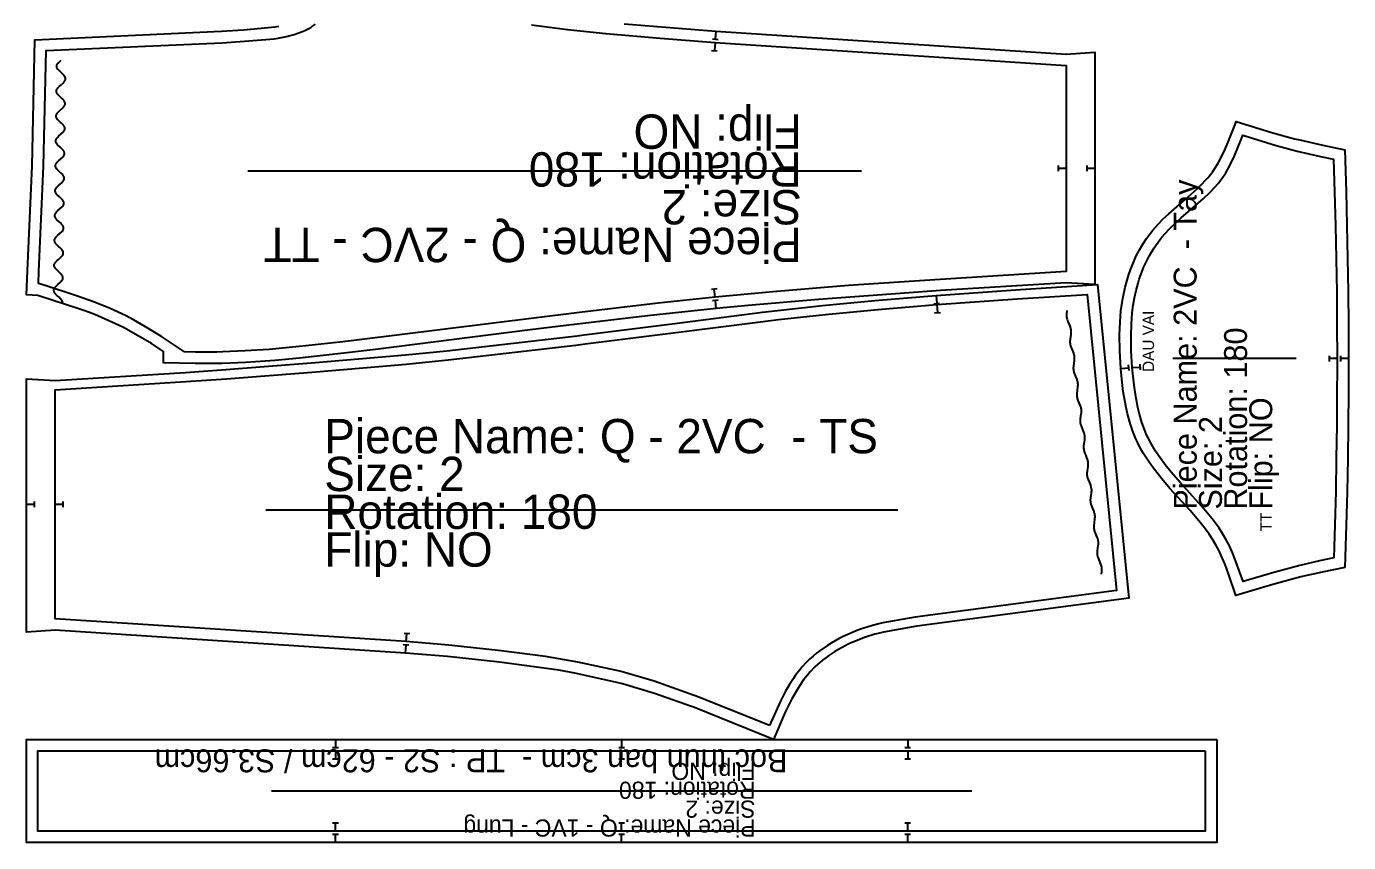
# Model space of a CAD drawing. Extents: x 0 to 121, y 0 to 158.
# Drawn here: x 0 to 115.5, y 0 to 71.3 of the extents above; entities that cross this region are included whole.
import ezdxf

# ---------------------------------------------------------------- set-up
doc = ezdxf.new("R2010")
doc.units = 0

msp = doc.modelspace()

# ---------------------------------------------------------------- linework, layer by layer
for p, q in [((72.98, 58.66), (19.35, 58.66)), ((110.94, 42.29), (100.17, 42.29)), ((20.92, 29.06), (76.15, 29.06)), ((82.61, 4.51), (21.41, 4.51))]:
    msp.add_line(p, q)
at = {"layer": '1'}
msp.add_lwpolyline([(52.22, 71.54), (60.24, 70.89), (90.85, 68.89), (93.35, 69.06), (93.35, 58.9), (93.35, 48.75), (90.85, 48.9), (79.88, 48.22), (75.57, 47.92), (69.21, 47.45), (63.06, 46.92), (60.27, 46.65), (54.26, 46.02), (47.39, 45.2), (44.02, 44.79), (30.49, 43.09), (27.75, 42.77), (23.85, 42.33), (21.72, 42.13), (19.18, 41.95), (17.1, 41.87), (16.65, 41.86), (14.76, 41.85), (11.97, 41.9), (11.99, 42.9), (10.92, 43.59), (8.55, 44.96), (8.43, 45.03), (6.23, 46.02), (5.59, 46.28), (4.76, 46.58), (1, 47.81), (0, 47.86), (0.1, 49.94), (0.49, 59.13), (0.75, 70.14), (17.06, 70.88), (18.98, 70.99), (21.73, 71.25), (22.06, 71.31)], dxfattribs=at)
for points in [[(115.21, 24.04), (113.22, 23.64), (111.36, 23.21), (108.92, 22.55), (105.68, 21.59), (105.04, 23.47), (104.73, 24.3), (104.27, 25.36), (104.18, 25.55), (103.96, 25.97), (103.68, 26.45), (103.34, 26.96), (102.93, 27.51), (102.31, 28.29), (101.68, 29.01), (99.92, 30.95), (99.2, 31.79), (98.45, 32.75), (98.04, 33.31), (97.58, 34.03), (97.38, 34.38), (97.07, 34.98), (96.94, 35.28), (96.65, 36.01), (96.52, 36.39), (96.47, 36.54), (96.21, 37.46), (96.06, 38.13), (96.05, 38.17), (95.84, 39.42), (95.71, 40.5), (95.63, 41.42), (95.54, 42.97), (95.52, 44.36), (95.56, 45.47), (95.64, 46.46), (95.74, 47.18), (95.79, 47.52), (96, 48.51), (96.11, 48.93), (96.29, 49.54), (96.5, 50.13), (96.73, 50.69), (96.98, 51.25), (97.27, 51.79), (97.56, 52.29), (97.87, 52.77), (98.21, 53.24), (98.43, 53.5), (98.88, 54.02), (99.33, 54.48), (99.81, 54.94), (101.24, 56.18), (102.29, 57.11), (102.57, 57.38), (103.15, 57.98), (103.26, 58.11), (103.66, 58.62), (103.67, 58.64), (104.07, 59.26), (104.16, 59.42), (104.59, 60.27), (104.91, 60.99), (105.61, 62.73), (105.71, 63), (108.92, 62.01), (110.81, 61.49), (111.27, 61.38), (113.27, 60.92), (115.19, 60.52), (115.31, 56.84), (115.38, 53.93), (115.44, 51.02), (115.49, 48.11), (115.51, 45.2), (115.52, 42.29), (115.52, 39.38), (115.49, 36.47), (115.45, 33.56), (115.4, 30.65), (115.32, 27.74)], [(65.27, 9.02), (58.22, 11.86), (58.11, 11.9), (54.87, 13.04), (52.09, 13.87), (51.6, 14), (47.92, 14.81), (46.52, 15.06), (41.34, 15.77), (36.8, 16.26), (33.12, 16.56), (2.51, 18.56), (0.01, 18.39), (0.01, 29.56), (0.01, 40.51), (2.51, 40.36), (13.89, 41.08), (17.44, 41.33), (25.26, 41.94), (33.12, 42.61), (36.75, 42.97), (48.11, 44.28), (48.73, 44.36), (56.65, 45.35), (64.31, 46.34), (65.63, 46.49), (69.57, 46.93), (74.13, 47.36), (79.49, 47.8), (86.41, 48.29), (93.59, 48.75), (96.33, 21.35), (77.79, 18.91), (74.9, 18.39), (74.43, 18.28), (74.14, 18.2), (73.24, 17.92), (72.89, 17.79), (72.51, 17.64), (71.87, 17.36), (71.55, 17.2), (70.96, 16.88), (70.65, 16.7), (70.11, 16.34), (69.85, 16.15), (69.56, 15.93), (69.12, 15.56), (68.9, 15.35), (68.49, 14.93), (68.36, 14.79), (68.1, 14.47), (67.91, 14.22), (67.57, 13.73), (67.34, 13.36), (66.88, 12.55), (66.31, 11.4)], [(104.01, 9.01), (104.01, 4.51), (104.01, 0.01), (77.01, 0.01), (52.01, 0.01), (27.01, 0.01), (0.01, 0.01), (0.01, 4.51), (0.01, 9.01), (27.01, 9.01), (52.01, 9.01), (77.01, 9.01)]]:
    msp.add_lwpolyline(points, close=True, dxfattribs=at)
at = {"layer": '14'}
msp.add_lwpolyline([(44.12, 71.43), (47.27, 71.04), (50.64, 70.68), (55.37, 70.27), (60.17, 69.89), (90.85, 67.89), (90.85, 58.9), (90.85, 49.9), (78.46, 49.12), (71.84, 48.66), (65.23, 48.12), (60.17, 47.65), (55.19, 47.12), (48.32, 46.32), (28.85, 43.9), (27.64, 43.76), (24.43, 43.4), (21.22, 43.09), (19.12, 42.95), (17.17, 42.87), (16.63, 42.86), (14.77, 42.85), (13.82, 42.87), (11.79, 44.22), (10.42, 45.07), (9.36, 45.67), (8.65, 46.04), (7.32, 46.66), (5.95, 47.21), (4.28, 47.81), (1.73, 48.63), (1.05, 48.84), (1.1, 49.9), (1.49, 59.1), (1.73, 69.19), (17.11, 69.88), (19.07, 70), (21.66, 70.23), (22.01, 70.28), (22.72, 70.42), (23.06, 70.5), (23.39, 70.59), (23.72, 70.7), (24.04, 70.82), (24.34, 70.95), (24.57, 71.06), (24.85, 71.22), (24.92, 71.26), (25.25, 71.49)], dxfattribs=at)
for points in [[(114.23, 24.87), (112.99, 24.62), (111.26, 24.22), (109.01, 23.6), (106.31, 22.8), (105.69, 24.57), (105.41, 25.26), (105.11, 25.94), (104.84, 26.45), (104.55, 26.94), (104.21, 27.46), (103.72, 28.13), (103.06, 28.95), (102.44, 29.66), (100.84, 31.42), (100.21, 32.15), (99.6, 32.88), (98.91, 33.82), (98.65, 34.21), (98.3, 34.8), (97.98, 35.42), (97.88, 35.62), (97.6, 36.32), (97.47, 36.69), (97.25, 37.43), (97.11, 38), (96.93, 38.97), (96.78, 39.97), (96.63, 41.5), (96.54, 42.95), (96.52, 44.29), (96.55, 45.29), (96.63, 46.28), (96.71, 46.94), (96.82, 47.59), (96.96, 48.23), (97.13, 48.87), (97.24, 49.22), (97.55, 50.06), (97.62, 50.24), (98.05, 51.12), (98.14, 51.3), (98.55, 51.97), (98.66, 52.14), (99.13, 52.78), (99.21, 52.88), (99.82, 53.56), (99.97, 53.71), (100.9, 54.57), (102.82, 56.24), (103.42, 56.81), (103.85, 57.26), (104.12, 57.57), (104.37, 57.9), (104.48, 58.04), (104.8, 58.52), (104.98, 58.83), (105.33, 59.49), (105.57, 60), (106.15, 61.42), (106.29, 61.79), (109.2, 60.9), (111.03, 60.41), (113.07, 59.95), (114.21, 59.71), (114.31, 56.81), (114.38, 53.91), (114.44, 51), (114.49, 48.1), (114.51, 45.2), (114.52, 42.29), (114.51, 38.4), (114.49, 36.48), (114.45, 33.58), (114.4, 30.67), (114.32, 27.77)], [(64.94, 10.23), (58.76, 12.72), (54.85, 14.1), (52.47, 14.81), (51.84, 14.97), (48.19, 15.78), (45.37, 16.25), (41.47, 16.77), (36.9, 17.26), (33.19, 17.56), (2.51, 19.56), (2.51, 29.56), (2.51, 39.55), (13.92, 40.28), (17.49, 40.53), (25.31, 41.14), (33.19, 41.81), (36.84, 42.18), (48, 43.46), (48.83, 43.56), (56.75, 44.56), (63.91, 45.48), (65.72, 45.7), (69.83, 46.15), (74.39, 46.58), (79.55, 47), (86.56, 47.5), (92.68, 47.89), (95.26, 22.02), (77.66, 19.7), (74.83, 19.2), (74.36, 19.09), (73.93, 18.97), (72.79, 18.61), (72.43, 18.47), (71.36, 18), (71.01, 17.82), (70.33, 17.44), (69.99, 17.23), (69.35, 16.78), (69.03, 16.54), (68.73, 16.28), (68.43, 16.02), (68.14, 15.74), (67.76, 15.33), (67.6, 15.13), (67.2, 14.62), (67.02, 14.35), (66.67, 13.81), (66.34, 13.24), (65.89, 12.35), (65.06, 10.51)], [(103.01, 8.01), (103.01, 4.51), (103.01, 1.01), (77.01, 1.01), (52.01, 1.01), (27.01, 1.01), (1.01, 1.01), (1.01, 4.51), (1.01, 8.01), (27.01, 8.01), (52.01, 8.01), (77.01, 8.01)]]:
    msp.add_lwpolyline(points, close=True, dxfattribs=at)
at = {"layer": '4'}
for p, q in [((60.24, 70.89), (60.19, 70.19)), ((59.94, 70.21), (60.44, 70.17)), ((60.17, 69.89), (60.12, 69.2)), ((59.87, 69.21), (60.37, 69.18)), ((90.15, 59.15), (90.15, 58.65)), ((92.65, 59.15), (92.65, 58.65)), ((90.85, 58.9), (90.15, 58.9)), ((93.35, 58.9), (92.65, 58.9)), ((60.35, 48.37), (59.85, 48.32)), ((60.45, 47.38), (59.95, 47.33)), ((60.17, 47.65), (60.1, 48.35)), ((79.49, 47.8), (79.54, 47.1)), ((60.27, 46.65), (60.2, 47.35)), ((79.29, 47.08), (79.79, 47.12)), ((79.36, 46.29), (79.86, 46.32)), ((79.55, 47), (79.61, 46.3)), ((96.35, 41.23), (96.31, 41.73)), ((97.35, 41.3), (97.31, 41.8)), ((113.82, 42.54), (113.83, 42.04)), ((114.52, 42.29), (113.82, 42.29)), ((114.82, 42.54), (114.83, 42.04)), ((115.52, 42.29), (114.82, 42.29)), ((95.63, 41.42), (96.33, 41.48)), ((96.63, 41.5), (97.33, 41.55)), ((0.01, 29.56), (0.71, 29.56)), ((0.71, 29.31), (0.71, 29.81)), ((2.51, 29.56), (3.21, 29.56)), ((3.21, 29.31), (3.21, 29.81)), ((33.49, 18.24), (33, 18.27)), ((33.19, 17.56), (33.25, 18.25)), ((33.42, 17.24), (32.92, 17.28)), ((33.12, 16.56), (33.17, 17.26)), ((26.76, 8.31), (27.26, 8.31)), ((27.01, 9.01), (27.01, 8.31)), ((51.76, 8.31), (52.26, 8.31)), ((52.01, 9.01), (52.01, 8.31)), ((76.76, 8.31), (77.26, 8.31)), ((77.01, 9.01), (77.01, 8.31)), ((26.76, 7.31), (27.26, 7.31)), ((27.01, 8.01), (27.01, 7.31)), ((51.76, 7.31), (52.26, 7.31)), ((52.01, 8.01), (52.01, 7.31)), ((76.76, 7.31), (77.26, 7.31)), ((77.01, 8.01), (77.01, 7.31)), ((27.26, 1.71), (26.76, 1.71)), ((27.01, 1.01), (27.01, 1.71)), ((52.26, 1.71), (51.76, 1.71)), ((52.26, 1.71), (51.76, 1.71)), ((52.01, 1.01), (52.01, 1.71)), ((52.01, 1.01), (52.01, 1.71)), ((77.26, 1.71), (76.76, 1.71)), ((77.01, 1.01), (77.01, 1.71)), ((27.26, 0.71), (26.76, 0.71)), ((27.01, 0.01), (27.01, 0.71)), ((52.26, 0.71), (51.76, 0.71)), ((52.26, 0.71), (51.76, 0.71)), ((52.01, 0.01), (52.01, 0.71)), ((52.01, 0.01), (52.01, 0.71)), ((77.26, 0.71), (76.76, 0.71)), ((77.01, 0.01), (77.01, 0.71))]:
    msp.add_line(p, q, dxfattribs=at)
at = {"layer": '8'}
for points in [[(3.17, 47.19), (3.13, 47.32), (3.12, 47.33), (3.11, 47.35), (3.1, 47.36), (3.08, 47.39), (3.07, 47.41), (3.06, 47.43), (3.03, 47.46), (3, 47.5), (2.93, 47.57), (2.86, 47.64), (2.7, 47.78), (2.58, 47.89), (2.56, 47.91), (2.52, 47.97), (2.51, 47.98), (2.47, 48.03), (2.46, 48.05), (2.44, 48.08), (2.43, 48.1), (2.43, 48.12), (2.42, 48.14), (2.41, 48.16), (2.41, 48.17), (2.4, 48.19), (2.4, 48.2), (2.4, 48.22), (2.4, 48.23), (2.4, 48.25), (2.4, 48.27), (2.4, 48.28), (2.4, 48.31), (2.41, 48.33), (2.42, 48.35), (2.43, 48.37), (2.44, 48.4), (2.45, 48.42), (2.46, 48.45), (2.48, 48.47), (2.5, 48.5), (2.52, 48.52), (2.54, 48.56), (2.57, 48.59), (2.6, 48.62), (2.66, 48.68), (2.76, 48.76), (2.99, 48.97), (3.02, 48.99), (3.06, 49.04), (3.08, 49.06), (3.11, 49.1), (3.12, 49.12), (3.14, 49.16), (3.15, 49.17), (3.16, 49.19), (3.17, 49.21), (3.18, 49.23), (3.18, 49.25), (3.19, 49.26), (3.19, 49.28), (3.19, 49.3), (3.19, 49.31), (3.19, 49.33), (3.19, 49.35), (3.19, 49.37), (3.19, 49.4), (3.18, 49.42), (3.17, 49.44), (3.16, 49.47), (3.15, 49.49), (3.14, 49.52), (3.12, 49.54), (3.11, 49.57), (3.08, 49.6), (3.07, 49.62), (3.01, 49.69), (2.99, 49.72), (2.89, 49.8), (2.81, 49.88), (2.57, 50.12), (2.54, 50.14), (2.54, 50.15), (2.5, 50.21), (2.49, 50.23), (2.47, 50.26), (2.46, 50.28), (2.45, 50.3), (2.45, 50.32), (2.44, 50.33), (2.44, 50.35), (2.43, 50.37), (2.43, 50.39), (2.43, 50.4), (2.43, 50.42), (2.43, 50.44), (2.43, 50.46), (2.43, 50.48), (2.44, 50.5), (2.44, 50.53), (2.45, 50.55), (2.46, 50.57), (2.48, 50.6), (2.49, 50.62), (2.51, 50.65), (2.53, 50.67), (2.54, 50.7), (2.57, 50.73), (2.6, 50.77), (2.63, 50.8), (2.69, 50.85), (2.79, 50.94), (3.07, 51.19), (3.09, 51.22), (3.1, 51.23), (3.14, 51.28), (3.15, 51.3), (3.17, 51.33), (3.18, 51.35), (3.19, 51.37), (3.2, 51.39), (3.2, 51.4), (3.21, 51.42), (3.21, 51.44), (3.22, 51.46), (3.22, 51.47), (3.22, 51.49), (3.22, 51.5), (3.22, 51.53), (3.22, 51.55), (3.21, 51.57), (3.21, 51.6), (3.2, 51.62), (3.19, 51.64), (3.18, 51.67), (3.17, 51.69), (3.15, 51.72), (3.13, 51.74), (3.12, 51.77), (3.1, 51.8), (3.07, 51.83), (3.04, 51.86), (2.98, 51.92), (2.92, 51.98), (2.84, 52.05), (2.61, 52.27), (2.59, 52.29), (2.56, 52.33), (2.54, 52.37), (2.53, 52.38), (2.51, 52.42), (2.5, 52.44), (2.49, 52.46), (2.48, 52.47), (2.47, 52.49), (2.47, 52.51), (2.46, 52.53), (2.46, 52.54), (2.46, 52.56), (2.45, 52.58), (2.45, 52.6), (2.45, 52.61), (2.46, 52.63), (2.46, 52.66), (2.46, 52.68), (2.47, 52.7), (2.48, 52.72), (2.49, 52.75), (2.51, 52.77), (2.52, 52.8), (2.54, 52.82), (2.55, 52.85), (2.57, 52.87), (2.6, 52.91), (2.63, 52.94), (2.69, 53), (2.72, 53.03), (3.1, 53.37), (3.12, 53.39), (3.13, 53.41), (3.17, 53.45), (3.18, 53.47), (3.2, 53.51), (3.21, 53.53), (3.22, 53.54), (3.22, 53.56), (3.23, 53.58), (3.24, 53.6), (3.24, 53.61), (3.25, 53.63), (3.25, 53.65), (3.25, 53.66), (3.25, 53.68), (3.25, 53.7), (3.25, 53.73), (3.24, 53.75), (3.24, 53.77), (3.23, 53.79), (3.22, 53.82), (3.21, 53.84), (3.19, 53.87), (3.18, 53.89), (3.16, 53.92), (3.14, 53.95), (3.12, 53.97), (3.1, 54.01), (3.07, 54.04), (3.01, 54.1), (2.95, 54.16), (2.87, 54.23), (2.64, 54.44), (2.62, 54.47), (2.58, 54.52), (2.56, 54.54), (2.54, 54.58), (2.53, 54.6), (2.52, 54.61), (2.51, 54.63), (2.51, 54.65), (2.5, 54.67), (2.49, 54.68), (2.49, 54.7), (2.49, 54.72), (2.48, 54.74), (2.48, 54.75), (2.48, 54.77), (2.48, 54.79), (2.48, 54.81), (2.49, 54.83), (2.49, 54.85), (2.5, 54.88), (2.51, 54.9), (2.52, 54.93), (2.53, 54.95), (2.55, 54.97), (2.57, 55), (2.58, 55.03), (2.6, 55.05), (2.63, 55.08), (2.66, 55.12), (2.72, 55.18), (2.75, 55.21), (3.13, 55.54), (3.15, 55.57), (3.16, 55.58), (3.2, 55.63), (3.21, 55.65), (3.23, 55.68), (3.24, 55.7), (3.25, 55.72), (3.25, 55.74), (3.26, 55.76), (3.27, 55.77), (3.27, 55.79), (3.27, 55.81), (3.28, 55.82), (3.28, 55.84), (3.28, 55.85), (3.28, 55.88), (3.27, 55.9), (3.27, 55.92), (3.26, 55.95), (3.25, 55.97), (3.24, 56), (3.23, 56.02), (3.22, 56.05), (3.2, 56.07), (3.19, 56.1), (3.17, 56.12), (3.15, 56.15), (3.12, 56.18), (3.09, 56.21), (3.03, 56.28), (2.97, 56.33), (2.89, 56.4), (2.67, 56.62), (2.64, 56.64), (2.6, 56.7), (2.59, 56.72), (2.57, 56.75), (2.56, 56.77), (2.55, 56.79), (2.54, 56.81), (2.53, 56.83), (2.53, 56.84), (2.52, 56.86), (2.52, 56.88), (2.51, 56.9), (2.51, 56.91), (2.51, 56.93), (2.51, 56.95), (2.51, 56.96), (2.51, 56.99), (2.52, 57.01), (2.52, 57.03), (2.53, 57.05), (2.54, 57.08), (2.55, 57.1), (2.56, 57.13), (2.58, 57.15), (2.6, 57.18), (2.61, 57.2), (2.63, 57.22), (2.66, 57.26), (2.69, 57.29), (2.75, 57.35), (2.81, 57.41), (2.91, 57.49), (3.15, 57.71), (3.17, 57.74), (3.19, 57.76), (3.22, 57.8), (3.23, 57.82), (3.25, 57.85), (3.26, 57.87), (3.27, 57.89), (3.28, 57.91), (3.29, 57.93), (3.29, 57.94), (3.3, 57.96), (3.3, 57.98), (3.3, 57.99), (3.3, 58.01), (3.31, 58.03), (3.3, 58.05), (3.3, 58.07), (3.3, 58.09), (3.29, 58.12), (3.28, 58.14), (3.27, 58.16), (3.26, 58.19), (3.25, 58.21), (3.23, 58.24), (3.22, 58.27), (3.19, 58.3), (3.18, 58.32), (3.12, 58.38), (3.1, 58.42), (3, 58.5), (2.92, 58.58), (2.68, 58.81), (2.65, 58.84), (2.65, 58.85), (2.61, 58.9), (2.6, 58.92), (2.58, 58.96), (2.57, 58.98), (2.56, 59), (2.56, 59.01), (2.55, 59.03), (2.55, 59.05), (2.54, 59.07), (2.54, 59.08), (2.54, 59.1), (2.54, 59.12), (2.54, 59.13), (2.54, 59.16), (2.54, 59.18), (2.55, 59.2), (2.55, 59.22), (2.56, 59.25), (2.58, 59.27), (2.59, 59.3), (2.6, 59.32), (2.62, 59.35), (2.64, 59.37), (2.65, 59.39), (2.68, 59.43), (2.71, 59.46), (2.77, 59.52), (2.8, 59.55), (3.18, 59.89), (3.2, 59.91), (3.21, 59.93), (3.25, 59.98), (3.26, 59.99), (3.28, 60.03), (3.29, 60.05), (3.3, 60.06), (3.31, 60.08), (3.31, 60.1), (3.32, 60.12), (3.32, 60.14), (3.33, 60.15), (3.33, 60.17), (3.33, 60.19), (3.33, 60.2), (3.33, 60.22), (3.33, 60.25), (3.33, 60.27), (3.32, 60.29), (3.31, 60.32), (3.3, 60.34), (3.29, 60.36), (3.28, 60.39), (3.26, 60.42), (3.25, 60.44), (3.23, 60.47), (3.21, 60.49), (3.18, 60.53), (3.15, 60.56), (3.09, 60.62), (3.03, 60.68), (2.95, 60.75), (2.72, 60.96), (2.7, 60.99), (2.68, 61.02), (2.65, 61.06), (2.64, 61.08), (2.62, 61.12), (2.61, 61.13), (2.6, 61.15), (2.59, 61.17), (2.58, 61.19), (2.58, 61.21), (2.57, 61.22), (2.57, 61.24), (2.57, 61.26), (2.56, 61.28), (2.56, 61.29), (2.56, 61.31), (2.57, 61.33), (2.57, 61.35), (2.58, 61.38), (2.58, 61.4), (2.59, 61.42), (2.6, 61.45), (2.62, 61.47), (2.63, 61.5), (2.65, 61.52), (2.67, 61.55), (2.68, 61.57), (2.71, 61.61), (2.74, 61.64), (2.8, 61.7), (2.83, 61.73), (3.21, 62.06), (3.23, 62.09), (3.24, 62.1), (3.28, 62.15), (3.29, 62.17), (3.31, 62.21), (3.32, 62.22), (3.33, 62.24), (3.34, 62.26), (3.34, 62.28), (3.35, 62.29), (3.35, 62.31), (3.36, 62.33), (3.36, 62.35), (3.36, 62.36), (3.36, 62.38), (3.36, 62.4), (3.36, 62.42), (3.35, 62.44), (3.35, 62.47), (3.34, 62.49), (3.33, 62.52), (3.32, 62.54), (3.3, 62.57), (3.29, 62.59), (3.27, 62.62), (3.25, 62.64), (3.23, 62.67), (3.21, 62.7), (3.18, 62.74), (3.12, 62.8), (3.06, 62.85), (2.98, 62.92), (2.75, 63.14), (2.73, 63.16), (2.69, 63.22), (2.68, 63.24), (2.65, 63.27), (2.64, 63.29), (2.63, 63.31), (2.62, 63.33), (2.62, 63.35), (2.61, 63.36), (2.6, 63.38), (2.6, 63.4), (2.6, 63.42), (2.59, 63.43), (2.59, 63.45), (2.59, 63.47), (2.59, 63.48), (2.59, 63.51), (2.6, 63.53), (2.6, 63.55), (2.61, 63.57), (2.62, 63.6), (2.63, 63.62), (2.65, 63.65), (2.66, 63.67), (2.68, 63.7), (2.69, 63.72), (2.71, 63.74), (2.74, 63.78), (2.77, 63.81), (2.83, 63.87), (2.89, 63.93), (3.24, 64.24), (3.26, 64.27), (3.27, 64.28), (3.31, 64.33), (3.32, 64.35), (3.34, 64.38), (3.35, 64.4), (3.36, 64.42), (3.36, 64.43), (3.37, 64.45), (3.38, 64.47), (3.38, 64.49), (3.38, 64.5), (3.39, 64.52), (3.39, 64.54), (3.39, 64.55), (3.39, 64.58), (3.38, 64.6), (3.38, 64.62), (3.37, 64.64), (3.37, 64.67), (3.36, 64.69), (3.34, 64.72), (3.33, 64.74), (3.31, 64.77), (3.3, 64.79), (3.28, 64.82), (3.26, 64.85), (3.23, 64.88), (3.2, 64.91), (3.14, 64.97), (3.08, 65.03), (3, 65.1), (2.78, 65.32), (2.75, 65.34), (2.71, 65.4), (2.7, 65.41), (2.68, 65.45), (2.67, 65.47), (2.66, 65.49), (2.65, 65.51), (2.64, 65.52), (2.64, 65.54), (2.63, 65.56), (2.63, 65.58), (2.62, 65.59), (2.62, 65.61), (2.62, 65.63), (2.62, 65.64), (2.62, 65.66), (2.62, 65.68), (2.63, 65.71), (2.63, 65.73), (2.64, 65.75), (2.65, 65.78), (2.66, 65.8), (2.67, 65.82), (2.69, 65.85), (2.71, 65.87), (2.74, 65.92), (2.74, 65.93), (2.8, 65.99), (2.83, 66.02), (2.89, 66.08), (3.02, 66.18), (3.26, 66.41), (3.28, 66.43), (3.3, 66.45), (3.33, 66.5), (3.34, 66.51), (3.36, 66.55), (3.37, 66.57), (3.38, 66.59), (3.39, 66.6), (3.4, 66.62), (3.4, 66.64), (3.41, 66.66), (3.41, 66.67), (3.41, 66.69), (3.42, 66.71), (3.42, 66.72), (3.42, 66.75), (3.41, 66.77), (3.41, 66.79), (3.4, 66.81), (3.39, 66.84), (3.39, 66.86), (3.37, 66.89), (3.36, 66.91), (3.35, 66.94), (3.33, 66.96), (3.3, 67), (3.29, 67.01), (3.24, 67.08), (3.21, 67.11), (3.15, 67.17), (3.03, 67.27), (2.79, 67.51), (2.77, 67.54), (2.76, 67.55), (2.72, 67.6), (2.71, 67.62), (2.69, 67.66), (2.68, 67.67), (2.67, 67.69), (2.67, 67.71), (2.66, 67.73), (2.66, 67.74), (2.65, 67.76), (2.65, 67.78), (2.65, 67.8), (2.65, 67.81), (2.65, 67.83), (2.65, 67.85), (2.65, 67.87), (2.66, 67.9), (2.67, 67.92), (2.67, 67.94), (2.69, 67.97), (2.7, 67.99), (2.71, 68.02), (2.73, 68.04), (2.75, 68.07), (2.76, 68.09), (2.79, 68.13), (2.82, 68.16), (2.85, 68.19), (2.91, 68.25), (3.01, 68.33), (3.05, 68.36)], [(90.92, 46.5), (90.88, 46.17), (90.88, 46.12), (90.88, 46.03), (90.88, 45.99), (90.89, 45.91), (90.9, 45.81), (90.91, 45.78), (90.93, 45.72), (90.96, 45.62), (90.98, 45.55), (91.07, 45.35), (91.19, 45.07), (91.19, 45.05), (91.23, 44.92), (91.24, 44.88), (91.25, 44.79), (91.26, 44.75), (91.26, 44.66), (91.26, 44.63), (91.26, 44.56), (91.26, 44.49), (91.25, 44.39), (91.22, 44.19), (91.18, 43.77), (91.18, 43.72), (91.18, 43.68), (91.19, 43.6), (91.19, 43.59), (91.2, 43.5), (91.21, 43.47), (91.23, 43.41), (91.25, 43.32), (91.28, 43.24), (91.37, 43.04), (91.48, 42.76), (91.49, 42.74), (91.53, 42.61), (91.54, 42.57), (91.55, 42.48), (91.56, 42.43), (91.56, 42.37), (91.56, 42.28), (91.56, 42.19), (91.55, 42.09), (91.48, 41.64), (91.48, 41.6), (91.48, 41.59), (91.47, 41.47), (91.47, 41.42), (91.48, 41.33), (91.48, 41.3), (91.5, 41.2), (91.51, 41.17), (91.52, 41.11), (91.55, 41.01), (91.58, 40.94), (91.67, 40.73), (91.78, 40.46), (91.79, 40.44), (91.82, 40.31), (91.83, 40.27), (91.85, 40.18), (91.85, 40.13), (91.86, 40.04), (91.86, 40.01), (91.86, 39.95), (91.85, 39.88), (91.84, 39.77), (91.82, 39.58), (91.77, 39.15), (91.77, 39.11), (91.78, 39.02), (91.78, 38.99), (91.78, 38.97), (91.8, 38.89), (91.81, 38.86), (91.82, 38.8), (91.85, 38.71), (91.88, 38.63), (91.96, 38.43), (92.08, 38.15), (92.08, 38.13), (92.12, 38), (92.13, 37.95), (92.15, 37.87), (92.15, 37.82), (92.16, 37.73), (92.16, 37.7), (92.15, 37.57), (92.15, 37.51), (92.11, 37.28), (92.07, 36.98), (92.07, 36.93), (92.07, 36.84), (92.07, 36.79), (92.08, 36.7), (92.08, 36.68), (92.08, 36.66), (92.1, 36.57), (92.11, 36.54), (92.12, 36.48), (92.15, 36.4), (92.18, 36.31), (92.4, 35.77), (92.41, 35.72), (92.43, 35.63), (92.44, 35.59), (92.44, 35.56), (92.45, 35.55), (92.45, 35.46), (92.45, 35.43), (92.45, 35.36), (92.45, 35.27), (92.44, 35.19), (92.41, 34.97), (92.37, 34.67), (92.37, 34.65), (92.37, 34.52), (92.37, 34.47), (92.38, 34.38), (92.38, 34.34), (92.4, 34.25), (92.41, 34.22), (92.43, 34.16), (92.45, 34.09), (92.49, 33.99), (92.56, 33.82), (92.67, 33.54), (92.69, 33.49), (92.71, 33.4), (92.72, 33.36), (92.74, 33.27), (92.74, 33.25), (92.75, 33.23), (92.75, 33.14), (92.75, 33.11), (92.75, 33.04), (92.75, 32.96), (92.74, 32.86), (92.66, 32.28), (92.66, 32.24), (92.67, 32.15), (92.67, 32.1), (92.67, 32.07), (92.68, 32.06), (92.69, 31.97), (92.7, 31.94), (92.71, 31.88), (92.74, 31.79), (92.77, 31.71), (92.86, 31.51), (92.97, 31.23), (92.98, 31.21), (93.01, 31.08), (93.02, 31.04), (93.04, 30.95), (93.04, 30.91), (93.05, 30.82), (93.05, 30.79), (93.05, 30.72), (93.04, 30.66), (93.03, 30.55), (93.01, 30.36), (92.96, 29.93), (92.96, 29.88), (92.97, 29.79), (92.97, 29.77), (92.97, 29.75), (92.99, 29.66), (93, 29.63), (93.01, 29.57), (93.04, 29.48), (93.07, 29.41), (93.15, 29.2), (93.27, 28.93), (93.28, 28.91), (93.31, 28.77), (93.32, 28.73), (93.34, 28.64), (93.34, 28.6), (93.35, 28.53), (93.35, 28.44), (93.34, 28.35), (93.33, 28.26), (93.26, 27.68), (93.26, 27.63), (93.26, 27.54), (93.26, 27.5), (93.27, 27.46), (93.27, 27.45), (93.29, 27.36), (93.29, 27.33), (93.31, 27.27), (93.34, 27.18), (93.36, 27.11), (93.45, 26.9), (93.57, 26.62), (93.57, 26.61), (93.61, 26.48), (93.62, 26.43), (93.63, 26.34), (93.64, 26.3), (93.64, 26.21), (93.64, 26.18), (93.64, 26.11), (93.64, 26.04), (93.63, 25.93), (93.6, 25.75), (93.56, 25.45), (93.56, 25.4), (93.56, 25.31), (93.56, 25.26), (93.56, 25.17), (93.57, 25.16), (93.57, 25.13), (93.59, 25.04), (93.59, 25.01), (93.61, 24.95), (93.64, 24.87), (93.67, 24.78), (93.89, 24.24), (93.9, 24.2), (93.92, 24.11), (93.93, 24.06), (93.93, 24.03), (93.93, 24.02), (93.94, 23.93), (93.94, 23.9), (93.94, 23.84), (93.94, 23.74), (93.93, 23.66), (93.9, 23.44)]]:
    msp.add_lwpolyline(points, dxfattribs=at)

# ---------------------------------------------------------------- texts
at = {"layer": '1'}
for s, height, rotation, p in [('Flip: NO', 3, 180, (67.76, 63.61)), ('Rotation: 180', 3, 180, (67.76, 60.31)), ('Piece Name: 2VC  - Tay', 2, 90.0344, (102.26, 29.09)), ('Size: 2', 3, 180, (67.76, 57.01)), ('Piece Name: Q - 2VC - TT', 3, 180, (67.76, 53.71)), ('Rotation: 180', 2, 90.0344, (106.66, 29.09)), ('Flip: NO', 2, 90.0344, (108.86, 29.09)), ('Size: 2', 2, 90.0344, (104.46, 29.09)), ('Flip: NO', 1.5, 180, (63.71, 6.98)), ('Rotation: 180', 1.5, 180, (63.71, 5.33)), ('Size: 2', 1.5, 180, (63.71, 3.68)), ('Piece Name: Q - 1VC - Lung', 1.5, 180, (63.71, 2.03))]:
    msp.add_text(s, height=height, rotation=rotation, dxfattribs=at).set_placement(p)
for s, p in [('Piece Name: Q - 2VC  - TS', (26.03, 34.01)), ('Size: 2', (26.03, 30.71)), ('Rotation: 180', (26.03, 27.41)), ('Flip: NO', (26.03, 24.11))]:
    msp.add_text(s, height=3, dxfattribs=at).set_placement(p)
at = {"layer": '8'}
for s, height, rotation, p in [('DAU VAI', 1, 90.0344, (98.53, 41.12)), ('TT', 1, 90.0344, (108.82, 27.2)), ('Boc thun ban 3cm -  TP : S2 - 62cm / S3.66cm', 2, 180, (66.5, 8.15))]:
    msp.add_text(s, height=height, rotation=rotation, dxfattribs=at).set_placement(p)

doc.saveas('drawing.dxf')
